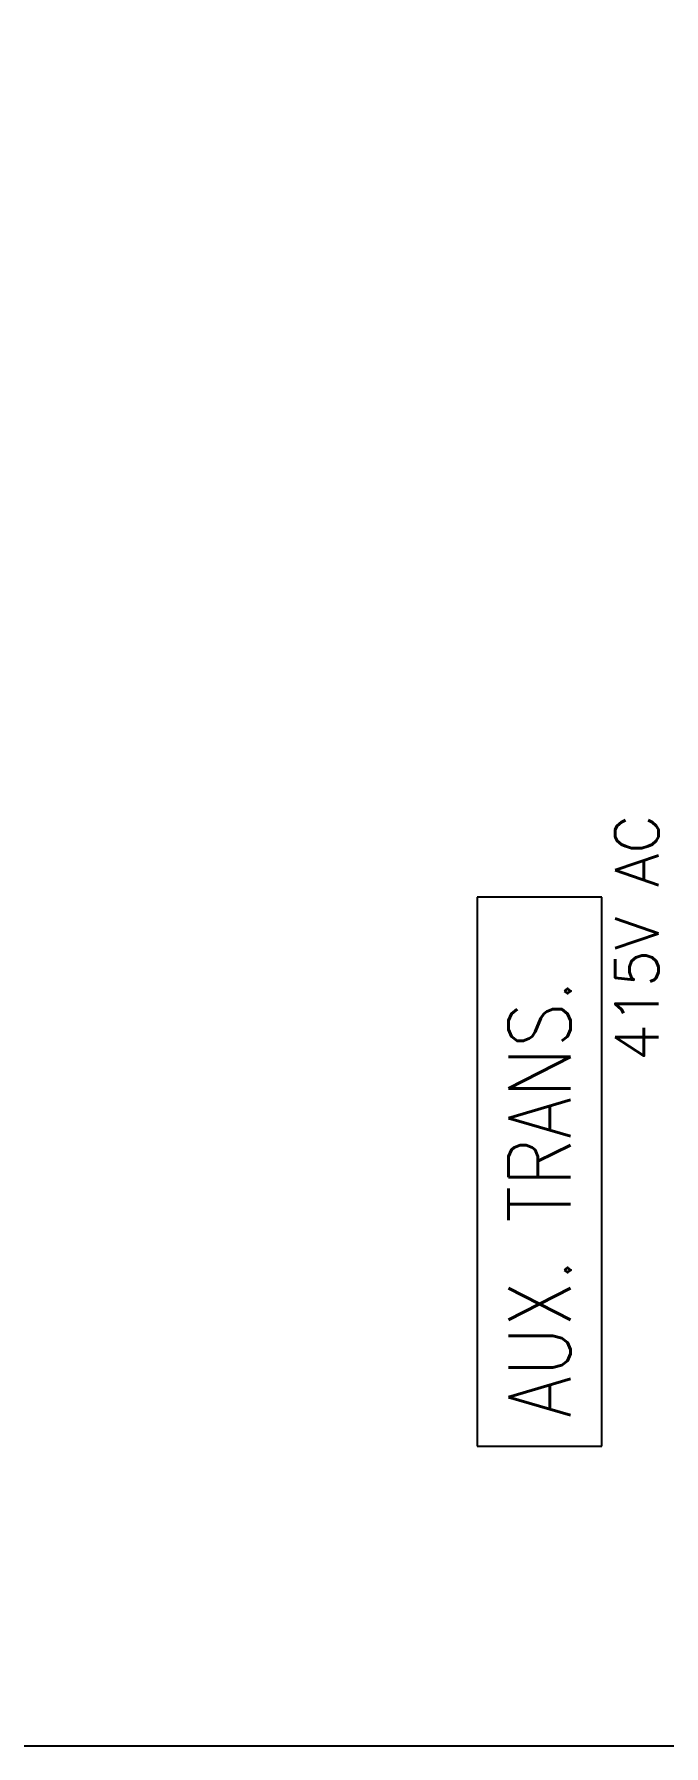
# Model space of a CAD drawing. Header units: metres. Extents: x 531263 to 531754, y 2674954 to 2675327.
# Drawn here: x 531488.094 to 531489.552, y 2675205.273 to 2675209.231 of the extents above; entities that cross this region are included whole.
import ezdxf

# ---------------------------------------------------------------- set-up
doc = ezdxf.new("R2010")
doc.units = ezdxf.units.M
doc.header["$MEASUREMENT"] = 0
doc.layers.add('IDT', color=7, linetype='Continuous')
doc.styles.add('RomanS', font='romans.shx')
doc.linetypes.add('FOUNDATION LAYOUT$0$FENCELINE1', pattern='A,6.35,-2.54,[133,ltypeshp.shx,S=2.54,R=0,X=-2.54,Y=0],-2.54,25.4', length=36.83)

# ---------------------------------------------------------------- blocks, each defined once
blk = doc.blocks.new('IDT')
at = {"layer": 'IDT', "color": 253}
for p, q in [((28.6394, 21.7925), (28.3514, 21.7925)), ((28.3514, 21.7925), (28.3514, 20.5236)), ((28.6394, 20.5236), (28.6394, 21.7925)), ((28.3514, 20.5236), (28.6394, 20.5236))]:
    blk.add_line(p, q, dxfattribs=at)
at = {"layer": 'IDT', "color": 7, "linetype": 'FOUNDATION LAYOUT$0$FENCELINE1', "ltscale": 0.01}
blk.add_lwpolyline([(33.902, 18.4101), (33.9018, 22.4854), (21.4107, 22.4854)], dxfattribs=at)
at = {"layer": 'IDT', "color": 7, "style": 'RomanS', "width": 0.85}
blk.add_text('AUX. TRANS.', height=0.144, rotation=270, dxfattribs=at).set_placement((28.4234, 21.7264))
at = {"layer": 'IDT', "color": 8, "style": 'RomanS'}
blk.add_text('415V AC', height=0.1, rotation=270, dxfattribs=at).set_placement((28.2202, 20.9026))

msp = doc.modelspace()

# ---------------------------------------------------------------- block references
at = {"layer": 'IDT', "color": 8, "rotation": 180}
msp.add_blockref('IDT', (531517.7593, 2675227.7589), dxfattribs=at)

doc.saveas('drawing.dxf')
